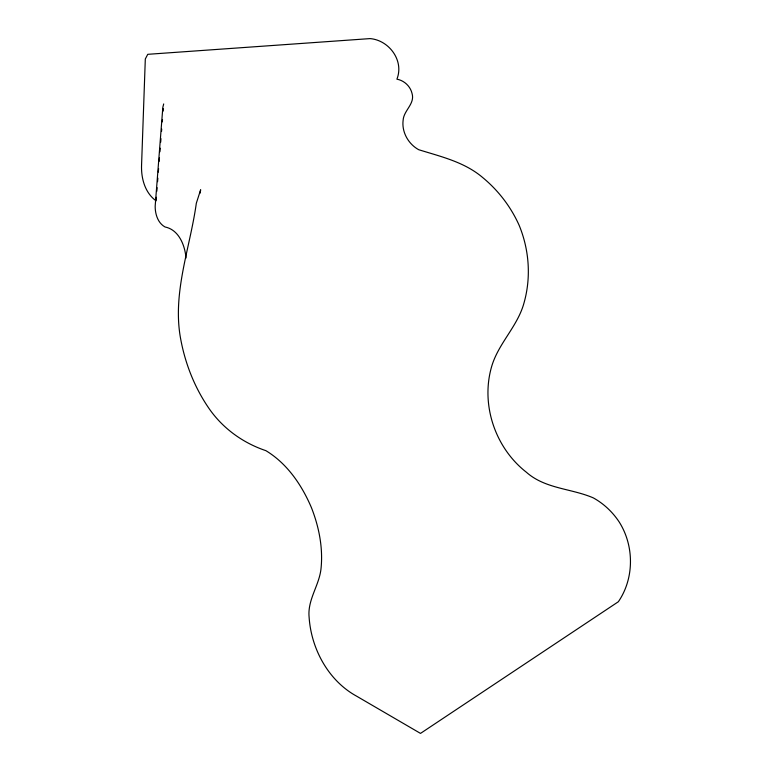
<?xml version="1.0" encoding="UTF-8"?>
<svg xmlns="http://www.w3.org/2000/svg" width="772" height="772" viewBox="0 0 772 772"><rect width="100%" height="100%" fill="white"/><g stroke="black" fill="none" stroke-linecap="round" stroke-linejoin="round"><path stroke-width="1.16" d="M156.349 197.236L156.069 200.826C144.943 192.807 141.064 178.332 141.565 165.189L145.31 58.99L147.751 54.32L370.049 38.6C389.127 40.163 404.316 60.727 396.904 79.169C404.132 80.5 410.328 86.203 412.026 93.383C415.201 103.882 403.727 110.338 403.129 120.22C401.594 132.07 408.34 143.988 418.665 149.691C440.908 156.629 464.377 161.946 482.703 177.55C498.316 190.443 510.784 206.703 519.093 225.173C529.216 249.674 531.261 277.235 524.043 302.807C517.761 326.199 498.654 343.048 491.764 366.131C480.445 404.306 495.026 447.77 526.311 472.175C545.206 488.985 571.299 488.348 593.34 497.901C603.743 503.662 612.505 511.923 619.086 521.814C634.304 545.688 634.43 578.238 618.362 601.735L420.499 733.4L356.664 696.199C328.409 680.769 311.222 648.905 309.118 617.301C307.295 599.593 319.589 585.089 321.094 567.922C323.063 547.406 318.933 526.803 311.463 507.735C301.852 485.105 287.261 463.615 265.906 450.674C242.369 442.752 221.815 427.698 208.006 406.989C194.274 386.627 185.222 363.39 180.725 339.284C171.992 293.35 190.086 248.237 196.32 203.239L200.662 189.767L199.977 193.28M156.822 191.253L157.102 187.664M157.575 181.681L157.855 178.1M158.328 172.117L158.607 168.528M159.177 161.348L159.457 157.758M159.929 151.785L160.209 148.195M160.682 142.212L160.962 138.622M161.531 131.443L161.715 129.059M162.284 121.879L162.477 119.486M163.133 111.11L163.317 108.717M163.693 103.94L162.834 107.327L155.182 206.056C155.075 213.892 157.768 222.992 165.044 226.978C178.93 229.786 184.962 245.38 186.013 258.041"/></g></svg>
